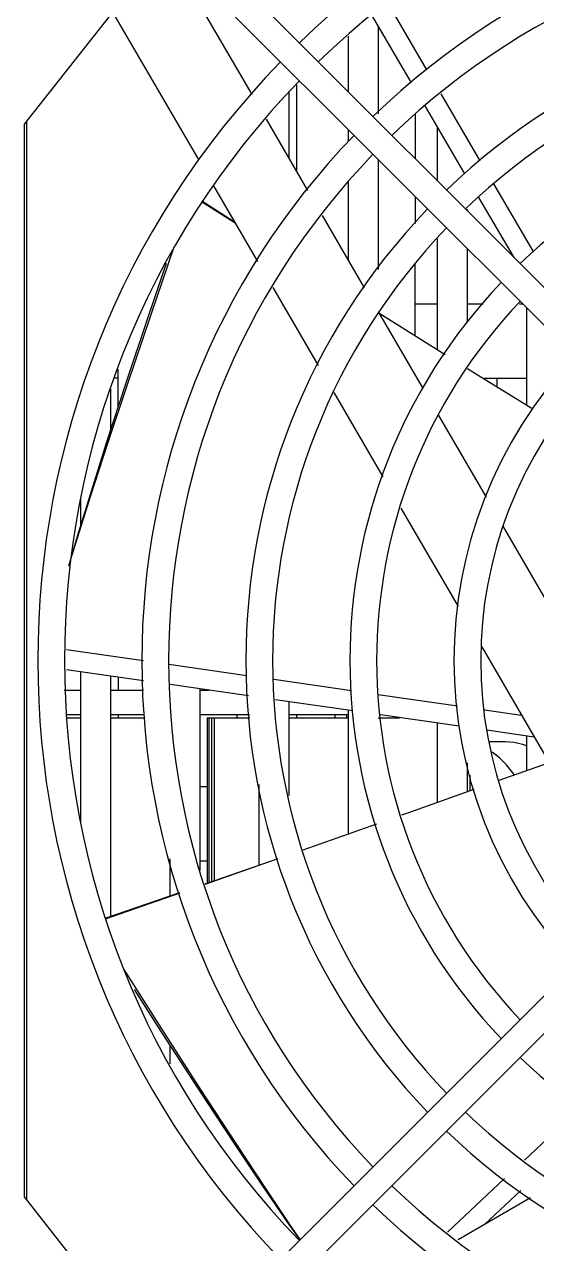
# Model space of a CAD drawing. Header units: millimetres. Extents: x -3 to 101, y -1 to 128.
# Drawn here: x 19.41 to 22.86, y 34.78 to 42.98 of the extents above; entities that cross this region are included whole.
import ezdxf

# ---------------------------------------------------------------- set-up
doc = ezdxf.new("R2010")
doc.units = ezdxf.units.MM

msp = doc.modelspace()

# ---------------------------------------------------------------- linework, layer by layer
for p, q in [((20.5102, 43.6071), (24.6465, 39.4708)), ((19.41, 42.31), (20.3509, 43.505)), ((20.9426, 42.5095), (20.3755, 43.4848)), ((20.3829, 43.4798), (24.5193, 39.3435)), ((22.1181, 42.6768), (21.8549, 43.1261)), ((20.0034, 43.0637), (20.5828, 42.0673)), ((22.0148, 42.5896), (21.7459, 43.0483)), ((21.79, 42.9732), (21.79, 42.3796)), ((21.59, 42.5273), (21.59, 42.9027)), ((21.19, 42.5291), (21.19, 42.084)), ((21.24, 42.5758), (21.24, 41.998)), ((22.477, 42.064), (22.2132, 42.5145)), ((22.374, 41.9766), (22.1059, 42.4341)), ((22.04, 42.3761), (22.04, 42.0773)), ((19.41, 35.09), (19.41, 42.31)), ((19.4233, 42.3269), (19.4233, 35.0731)), ((21.3178, 41.8642), (21.0391, 42.3436)), ((21.59, 42.1928), (21.59, 42.2727)), ((22.19, 41.9273), (22.19, 42.2906)), ((21.79, 42.0727), (21.79, 41.3314)), ((20.6827, 41.8955), (20.9794, 41.3851)), ((21.59, 41.3961), (21.59, 41.9261)), ((22.8366, 41.45), (22.5683, 41.9081)), ((20.8292, 41.6434), (20.6008, 41.787)), ((20.8243, 41.6519), (20.6041, 41.7919)), ((22.04, 41.8227), (22.04, 41.6426)), ((22.7044, 41.4129), (22.4678, 41.8165)), ((21.6986, 41.2093), (21.4154, 41.6964)), ((22.39, 41.7387), (22.39, 41.7273)), ((22.19, 40.79), (22.19, 41.5387)), ((20.2624, 41.0293), (20.4178, 41.4839)), ((22.39, 41.4727), (22.39, 40.9786)), ((22.04, 40.8838), (22.04, 41.3657)), ((21.0809, 41.2106), (21.3856, 40.6865)), ((22.0901, 40.536), (21.7966, 41.0407)), ((22.2401, 40.7587), (21.8009, 41.0333)), ((22.19, 41.1), (22.04, 41.1)), ((22.4972, 41.1), (22.39, 41.1)), ((22.7627, 41.1), (22.7421, 41.1)), ((22.79, 40.4168), (22.79, 41.0727)), ((20.04, 40.4001), (20.04, 40.6618)), ((20.04, 40.6), (20.0132, 40.6)), ((22.4944, 40.6), (22.79, 40.6)), ((22.59, 40.5408), (22.59, 40.6)), ((19.99, 40.529), (19.99, 40.2469)), ((21.4911, 40.5051), (21.821, 39.9377)), ((22.5187, 39.7988), (22.199, 40.3486)), ((19.79, 39.6106), (19.79, 39.788)), ((21.9437, 39.7266), (22.3287, 39.0646)), ((22.946, 39.0639), (22.6322, 39.6037)), ((19.7096, 39.3373), (19.7321, 39.4122)), ((20.2119, 38.6983), (19.6931, 38.7731)), ((22.4872, 38.7919), (23.2432, 37.4917)), ((20.9073, 38.5979), (20.3819, 38.6738)), ((20.2119, 38.5637), (19.6931, 38.6385)), ((19.79, 37.612), (19.79, 38.6245)), ((19.99, 38.5957), (19.99, 36.9776)), ((20.04, 38.5885), (20.04, 38.5)), ((21.6103, 38.4964), (21.0892, 38.5717)), ((19.6774, 38.5), (19.79, 38.5)), ((19.99, 38.5), (20.2119, 38.5)), ((20.917, 38.4621), (20.3916, 38.5378)), ((20.59, 38.5092), (20.59, 37.2869)), ((20.59, 38.5), (20.6541, 38.5)), ((21.6199, 38.3608), (21.0989, 38.4359)), ((21.19, 38.4228), (21.19, 37.7922)), ((22.3242, 38.393), (21.7898, 38.4704)), ((19.79, 38.3355), (19.6931, 38.3355)), ((20.2142, 38.3355), (19.99, 38.3355)), ((20.04, 38.3355), (20.04, 38.3155)), ((20.9261, 38.3355), (20.59, 38.3355)), ((20.84, 38.3355), (20.84, 38.3155)), ((21.59, 38.3355), (21.19, 38.3355)), ((21.24, 38.3355), (21.24, 38.3155)), ((21.5, 38.3155), (21.5, 38.3355)), ((21.58, 38.3155), (21.58, 38.3355)), ((21.59, 37.5325), (21.59, 38.3651)), ((22.3348, 38.2578), (21.8054, 38.3341)), ((22.7555, 38.3305), (22.5062, 38.3667)), ((19.6933, 38.3155), (19.79, 38.3155)), ((19.99, 38.3155), (20.217, 38.3155)), ((20.639, 38.3155), (20.639, 37.2008)), ((20.639, 38.3155), (20.9275, 38.3155)), ((20.6429, 37.2021), (20.6429, 38.3155)), ((20.654, 37.2059), (20.654, 38.3155)), ((20.6705, 37.2116), (20.6705, 38.3155)), ((20.69, 37.2183), (20.69, 38.3155)), ((21.19, 38.3155), (21.59, 38.3155)), ((21.79, 38.3155), (21.9349, 38.3155)), ((22.19, 37.7448), (22.19, 38.2787)), ((22.8401, 38.185), (22.5217, 38.2309)), ((22.79, 37.9589), (22.79, 38.1922)), ((22.5398, 38.1555), (22.6477, 38.1555)), ((24.5193, 38.0565), (20.3829, 33.9202)), ((22.39, 38.0107), (22.39, 37.8162)), ((22.9404, 38.0126), (22.603, 37.8922)), ((24.6465, 37.9293), (20.5102, 33.793)), ((22.4095, 37.8231), (22.4095, 37.9295)), ((20.639, 37.85), (20.59, 37.85)), ((20.99, 37.3215), (20.99, 37.8669)), ((21.7788, 37.599), (21.2838, 37.4246)), ((20.39, 37.1151), (20.39, 37.3663)), ((20.639, 37.35), (20.59, 37.35)), ((21.1145, 37.3649), (21.0257, 37.3337)), ((21.0257, 37.3338), (20.624, 37.1956)), ((21.0257, 37.3337), (20.6248, 37.1935)), ((20.4542, 37.1372), (19.9514, 36.9643)), ((20.455, 37.1341), (19.9533, 36.9587)), ((20.3342, 36.2215), (20.0757, 36.6264)), ((20.39, 35.9858), (20.39, 36.1117)), ((23.155, 35.6961), (22.7738, 35.3381)), ((22.6409, 35.2133), (22.2571, 34.8527)), ((22.7491, 35.1323), (22.5058, 34.9037)), ((20.3569, 33.8874), (19.41, 35.09)), ((22.8146, 35.0832), (22.3275, 34.8))]:
    msp.add_line(p, q)
for points in [[(19.7313, 39.4125), (19.7675, 39.5371), (19.8604, 39.8406), (19.9634, 40.1653), (20.0975, 40.5763), (20.2407, 41.0052), (20.3664, 41.3754)], [(19.7321, 39.4122), (19.767, 39.5256), (19.8577, 39.8116), (19.9701, 40.1568), (20.1054, 40.5641), (20.2624, 41.0293)], [(22.8307, 40.3916), (22.4345, 40.6372), (22.3924, 40.6635)], [(22.7064, 37.9291), (22.6965, 37.9446), (22.6541, 37.9983), (22.6075, 38.0451), (22.5574, 38.0842), (22.5568, 38.0846)], [(22.6477, 38.1555), (22.705, 38.1509), (22.7612, 38.1373), (22.79, 38.1256)], [(22.433, 37.8315), (21.9951, 37.6752), (21.9483, 37.6587)], [(21.2646, 34.8019), (21.1924, 34.9042), (21.0129, 35.1661), (20.8233, 35.4491), (20.5856, 35.8102), (20.3395, 36.1895), (20.1499, 36.4852)], [(21.2652, 34.8025), (21.201, 34.8966), (21.0339, 35.1459), (20.8342, 35.449), (20.6001, 35.8087), (20.3342, 36.2215)]]:
    msp.add_lwpolyline(points)
for radius, start, end in [(5.79, 45.8941, 134.1059), (5.61, 45.92272, 134.07728), (5.09, 46.01675, 133.98325), (4.91, 46.05112, 133.94888), (4.39, 46.17563, 133.82437), (4.21, 46.22589, 133.77411), (5.79, 135.88954, 224.11046), (5.61, 135.91815, 224.08185), (3.69, 46.39674, 133.60326), (5.09, 136.01218, 223.98782), (4.91, 136.05112, 223.94888), (4.39, 136.17563, 223.82437), (4.21, 136.22589, 223.77411), (3.69, 136.40274, 223.59726), (3.51, 136.47452, 223.52548), (2.99, 136.73173, 223.26827), (2.81, 136.84266, 223.15734), (3.69, 226.39674, 313.60326), (4.21, 226.22589, 313.77411), (4.39, 226.17563, 313.82437), (4.91, 226.05112, 313.94888), (5.09, 226.01675, 313.98325)]:
    msp.add_arc((25.29, 38.7), radius, start, end)

doc.saveas('drawing.dxf')
